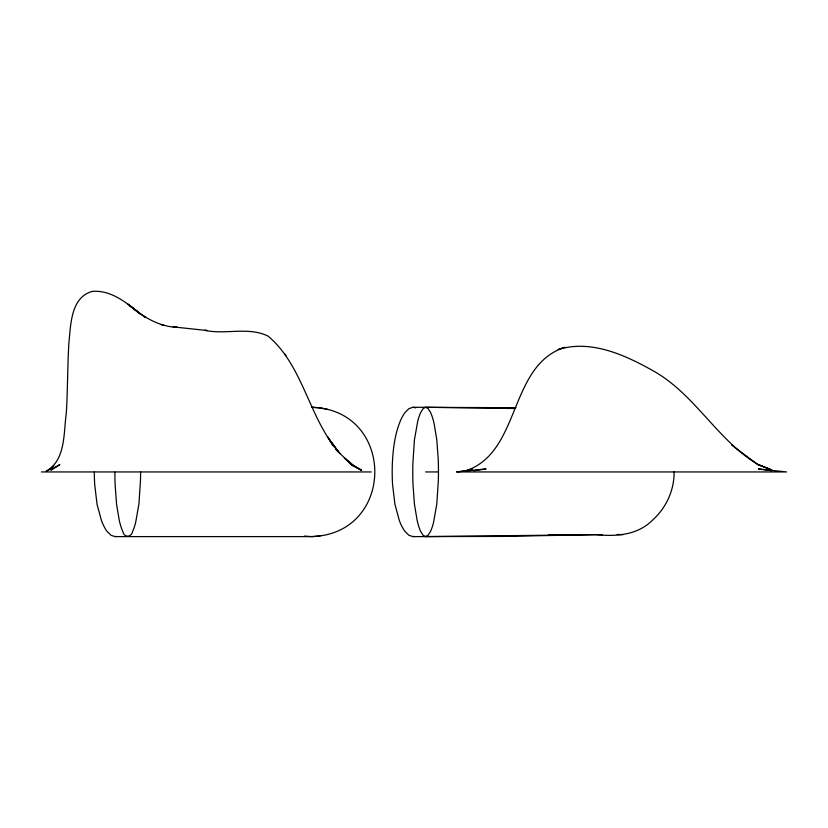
<?xml version="1.0" encoding="UTF-8"?>
<svg xmlns="http://www.w3.org/2000/svg" width="828" height="828" viewBox="0 0 828 828"><rect width="100%" height="100%" fill="white"/><g stroke="black" fill="none" stroke-linecap="round" stroke-linejoin="round"><path stroke-width="1.24" d="M674.095 471.722C674.354 490.01 666.323 507.74 652.733 519.953C637.384 535.488 615.763 536.647 595.135 534.619M50.291 469.134L53.841 465.791L50.301 469.134L46.171 471.215C65.981 460.151 63.539 432.33 66.343 412.768C67.71 389.646 67.492 366.462 68.869 343.341C70.763 325.125 70.597 297.314 92.281 291.394C113.281 289.717 129.344 305.584 145.014 317.196L143.586 316.089L145.48 317.548M472.229 468.865L464.891 471.132C521.578 452.895 507.885 365.717 564.82 347.315L558.175 349.561C591.213 339.19 625.823 355.347 654.306 371.451C695.292 395.018 717.421 439.968 757.63 464.373L771.624 469.931L757.63 464.373M94.32 472.126A67.482 21.745 90 0 0 94.713 484.701L97.052 504.293L101.389 520.377A68.248 21.994 90 0 0 107.164 531.514L111.055 535.302L115.102 536.606L311.67 536.606C395.815 534.029 395.846 409.684 311.659 407.272M464.932 471.287L472.488 469.755L456.756 471.939L786.6 471.939L758.303 468.959L771.758 470.728M513.877 408.514L425.613 407.272L423.108 408.639L420.696 412.51A69.335 13.817 -90 0 0 417.757 421.069L414.414 439.906L412.861 463.701A67.482 13.455 -90 0 0 413.006 484.701L414.455 504.293L417.136 520.377A68.248 13.6 -90 0 0 420.707 531.514L423.118 535.302L425.613 536.606L602.401 534.619M425.613 536.606L428.117 535.23L430.529 531.369A69.335 13.817 90 0 0 433.468 522.81L436.811 503.973L438.364 480.168A67.482 13.455 -90 0 0 438.219 459.178L436.77 439.575L434.089 423.501A68.248 13.6 -90 0 0 430.519 412.365L428.107 408.566L425.613 407.272M473.771 470.708L486.077 468.938L456.756 471.939M515.958 407.728L412.975 407.272L408.939 408.639L405.027 412.51A69.335 22.346 90 0 0 400.286 421.069C394.759 434.555 393.021 449.242 392.358 463.701A67.482 21.745 -90 0 0 392.586 484.701L394.935 504.293L399.272 520.377A68.248 21.994 90 0 0 405.047 531.514L408.939 535.302L412.975 536.606L502.503 536.42L594.473 534.629M115.102 536.606L116.458 536.44M412.975 536.606L414.331 536.44M320.094 535.964L311.659 536.606L304.404 536.099M548.467 535.002L567.087 534.733M327.567 409.384L319.629 407.8L311.514 407.345M41.4 471.939L371.244 471.939M425.613 471.939L438.219 471.939M617.15 534.495L623.091 534.619M207.279 330.517L204.661 330.32C225.516 334.895 248.597 326.418 268.127 336.168C310.883 371.958 310.055 442.173 361.608 470.242L352.521 465.45L344.417 457.998L352.49 465.491L361.608 470.232M206.514 330.465L173.145 326.884L177.182 327.37C158.841 326.636 143.047 316.876 129.313 305.356L137.727 311.649M412.975 407.272L415.687 407.842M160.963 324.524L163.882 325.28L161.926 324.773M771.582 469.911L757.796 464.467L731.652 445.102M127.822 303.979L140.232 314.133M340.008 453.744L335.992 449.118M344.469 457.936L352.49 465.491M331.428 443.332L333.663 446.271M335.899 449.221L337.389 451.188M330.082 441.189L334.512 447.13M332.349 443.539L338.486 451.819M327.505 436.76L338.341 451.912L327.443 436.687M285.96 355.729L284.666 353.732M140.584 471.753A67.482 13.455 -90 0 1 140.491 480.168L138.928 503.973L135.585 522.81A69.335 13.817 90 0 1 132.656 531.369C131.445 537.631 124.107 537.879 122.823 531.514A68.248 13.6 -90 0 1 119.253 520.377L116.572 504.293L115.123 484.701A67.482 13.455 90 0 1 114.875 472.126M59.709 464.705L51.025 469.983L59.709 464.705"/></g></svg>
